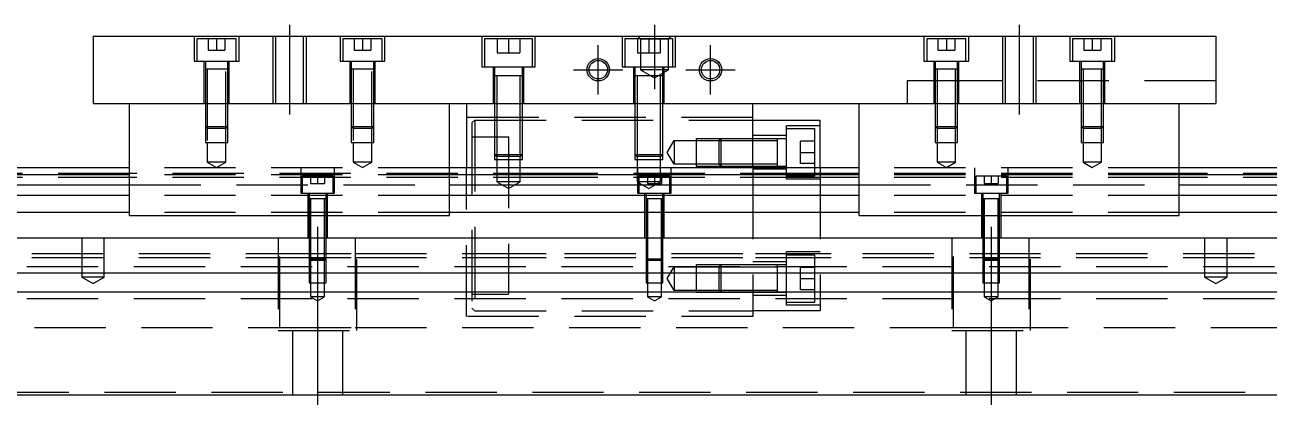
# Model space of a CAD drawing. Extents: x -14 to 849, y -280 to 102.
# Drawn here: x 207.9 to 429.5, y -235.3 to -167.3 of the extents above; entities that cross this region are included whole.
import ezdxf

# ---------------------------------------------------------------- set-up
doc = ezdxf.new("R2010")
doc.units = 0
doc.linetypes.add('CENTER', pattern=[50.8, 31.75, -6.35, 6.35, -6.35])
doc.linetypes.add('DASHED', pattern=[19.05, 12.7, -6.35])
doc.layers.get('0').update_dxf_attribs({"linetype": 'CONTINUOUS'})
doc.layers.add('CENTER', color=1, linetype='CENTER')

msp = doc.modelspace()

# ---------------------------------------------------------------- linework, layer by layer
at = {"color": 7, "linetype": 'CONTINUOUS'}
for p, q in [((220, -169.26), (420, -169.26)), ((220, -169.26), (220, -181.26)), ((420, -169.26), (420, -181.26)), ((220, -181.26), (420, -181.26)), ((226.5, -201.26), (226.5, -181.26)), ((283.5, -201.26), (283.5, -181.26)), ((286.5, -181.26), (286.5, -192.76)), ((337.5, -192.76), (337.5, -181.26)), ((356.5, -201.26), (356.5, -181.26)), ((413.5, -201.26), (413.5, -181.26)), ((337.5, -184.26), (349.5, -184.26)), ((349.5, -192.76), (349.5, -184.26)), ((226.5, -192.76), (0, -192.76)), ((356.5, -192.76), (283.5, -192.76)), ((640, -192.76), (413.5, -192.76)), ((226.5, -194.012272), (0, -194.012272)), ((356.5, -194.012272), (283.5, -194.012272)), ((640, -194.012272), (413.5, -194.012272)), ((0, -195.78668), (226.5, -195.78668)), ((283.5, -195.78668), (356.5, -195.78668)), ((413.5, -195.78668), (640, -195.78668)), ((226.5, -197.683076), (0, -197.683076)), ((356.5, -197.683076), (283.5, -197.683076)), ((640, -197.683076), (413.5, -197.683076)), ((226.5, -200.737372), (0, -200.737372)), ((226.5, -201.26), (283.5, -201.26)), ((356.5, -200.737372), (283.5, -200.737372)), ((356.5, -201.26), (413.5, -201.26)), ((640, -200.737372), (413.5, -200.737372)), ((0, -205.26), (640, -205.26)), ((640, -211.56), (0, -211.56)), ((640, -214.96), (0, -214.96)), ((0, -233.26), (640, -233.26))]:
    msp.add_line(p, q, dxfattribs=at)
at = {"color": 3, "linetype": 'DASHED'}
for p, q in [((238, -169.26), (238, -173.76)), ((245.5, -169.76), (238.5, -169.76)), ((238.5, -169.76), (238.5, -173.76)), ((240.5, -169.76), (240.5, -171.76)), ((242, -169.76), (242, -171.76)), ((243.5, -169.76), (243.5, -171.76)), ((245.5, -173.76), (245.5, -169.76)), ((246, -173.76), (246, -169.26)), ((252.000006, -169.26), (252.000006, -181.26)), ((252.5, -169.26), (252.5, -181.26)), ((257.5, -181.26), (257.5, -169.26)), ((257.999994, -181.26), (257.999994, -169.26)), ((264, -169.26), (264, -173.76)), ((271.5, -169.76), (264.5, -169.76)), ((264.5, -169.76), (264.5, -173.76)), ((266.5, -169.76), (266.5, -171.76)), ((268, -169.76), (268, -171.76)), ((269.5, -169.76), (269.5, -171.76)), ((271.5, -173.76), (271.5, -169.76)), ((272, -173.76), (272, -169.26)), ((289.25, -169.26), (289.25, -174.76)), ((290.5, -169.76), (289.75, -169.76)), ((289.75, -169.76), (289.75, -174.76)), ((297.5, -169.76), (290.5, -169.76)), ((292, -169.76), (292, -172.26)), ((294, -169.76), (294, -171.76)), ((296, -169.76), (296, -172.26)), ((298.25, -169.76), (297.5, -169.76)), ((298.25, -174.76), (298.25, -169.76)), ((298.75, -174.76), (298.75, -169.26)), ((314.25, -169.26), (314.25, -174.76)), ((323.25, -169.76), (314.75, -169.76)), ((314.75, -169.76), (314.75, -174.76)), ((317.5, -169.76), (317, -169.26)), ((317, -169.76), (317, -172.26)), ((317.5, -169.76), (317.5, -175.26)), ((317.5, -169.76), (322.5, -169.76)), ((319, -169.76), (319, -172.26)), ((321, -169.76), (321, -172.26)), ((322.5, -169.76), (323, -169.26)), ((322.5, -175.26), (322.5, -169.76)), ((323.25, -174.76), (323.25, -169.76)), ((323.75, -174.76), (323.75, -169.26)), ((368, -169.26), (368, -173.76)), ((375.5, -169.76), (368.5, -169.76)), ((368.5, -169.76), (368.5, -173.76)), ((370.5, -169.76), (370.5, -171.76)), ((372, -169.76), (372, -171.76)), ((373.5, -169.76), (373.5, -171.76)), ((375.5, -173.76), (375.5, -169.76)), ((376, -173.76), (376, -169.26)), ((382.000006, -169.26), (382.000006, -181.26)), ((382.5, -169.26), (382.5, -181.26)), ((387.5, -181.26), (387.5, -169.26)), ((387.999994, -181.26), (387.999994, -169.26)), ((394, -169.26), (394, -173.76)), ((401.5, -169.76), (394.5, -169.76)), ((394.5, -169.76), (394.5, -173.76)), ((396.5, -169.76), (396.5, -171.76)), ((398, -169.76), (398, -171.76)), ((399.5, -169.76), (399.5, -171.76)), ((401.5, -173.76), (401.5, -169.76)), ((402, -173.76), (402, -169.26)), ((240.5, -171.76), (242, -171.76)), ((242, -171.76), (243.5, -171.76)), ((266.5, -171.76), (268, -171.76)), ((268, -171.76), (269.5, -171.76)), ((292, -172.26), (294, -172.26)), ((294, -171.76), (294, -172.26)), ((294, -172.26), (296, -172.26)), ((317, -172.26), (319, -172.26)), ((319, -172.26), (321, -172.26)), ((370.5, -171.76), (372, -171.76)), ((372, -171.76), (373.5, -171.76)), ((396.5, -171.76), (398, -171.76)), ((398, -171.76), (399.5, -171.76)), ((238, -173.76), (246, -173.76)), ((239.75, -173.76), (239.75, -181.26)), ((240, -173.76), (240, -175.16)), ((244, -175.16), (244, -173.76)), ((244.25, -181.26), (244.25, -173.76)), ((264, -173.76), (272, -173.76)), ((265.75, -173.76), (265.75, -181.26)), ((266, -173.76), (266, -175.16)), ((270, -175.16), (270, -173.76)), ((270.25, -181.26), (270.25, -173.76)), ((289.25, -174.76), (298.75, -174.76)), ((291.25, -174.76), (291.25, -181.26)), ((291.5, -174.76), (291.5, -176.36)), ((296.5, -176.36), (296.5, -174.76)), ((296.75, -181.26), (296.75, -174.76)), ((314.25, -174.76), (323.75, -174.76)), ((316.25, -174.76), (316.25, -181.26)), ((316.5, -174.76), (316.5, -176.36)), ((321.5, -176.36), (321.5, -174.76)), ((321.75, -181.26), (321.75, -174.76)), ((368, -173.76), (376, -173.76)), ((369.75, -173.76), (369.75, -181.26)), ((370, -173.76), (370, -175.16)), ((374, -175.16), (374, -173.76)), ((374.25, -181.26), (374.25, -173.76)), ((394, -173.76), (402, -173.76)), ((395.75, -173.76), (395.75, -181.26)), ((396, -173.76), (396, -175.16)), ((400, -175.16), (400, -173.76)), ((400.25, -181.26), (400.25, -173.76)), ((244, -175.16), (240, -175.16)), ((240, -175.16), (240, -181.26)), ((240.35, -175.16), (240.35, -188.26)), ((243.65, -188.26), (243.65, -175.16)), ((244, -181.26), (244, -175.16)), ((270, -175.16), (266, -175.16)), ((266, -175.16), (266, -181.26)), ((266.35, -175.16), (266.35, -188.26)), ((269.65, -188.26), (269.65, -175.16)), ((270, -181.26), (270, -175.16)), ((296.5, -176.36), (291.5, -176.36)), ((291.5, -176.36), (291.5, -181.26)), ((291.9, -176.36), (291.9, -181.26)), ((296.1, -181.26), (296.1, -176.36)), ((296.5, -181.26), (296.5, -176.36)), ((316.5, -176.355), (316.5, -176.36)), ((316.757468, -176.36), (316.5, -176.36)), ((316.5, -176.36), (316.5, -181.26)), ((316.5, -176.36), (316.5, -176.365)), ((321.242552, -176.36), (316.757468, -176.36)), ((316.9, -176.36), (316.9, -181.26)), ((322.5, -175.26), (317.5, -175.26)), ((317.5, -175.26), (320, -176.703376)), ((320, -176.703376), (322.5, -175.26)), ((320.5, -176.36), (320.5, -176.355)), ((320.5, -176.365), (320.5, -176.36)), ((321.1, -181.26), (321.1, -176.36)), ((321.5, -176.36), (321.242552, -176.36)), ((321.5, -181.26), (321.5, -176.36)), ((375, -177.26), (365, -177.26)), ((365, -177.26), (365, -181.26)), ((370, -175.155), (370, -175.16)), ((370, -175.16), (370.216462, -175.16)), ((370.216708, -175.16), (370, -175.16)), ((370, -175.16), (370, -181.26)), ((370, -175.16), (370, -175.165)), ((373.783332, -175.16), (370.216708, -175.16)), ((370.35, -175.16), (370.35, -181.26)), ((373.65, -181.26), (373.65, -175.16)), ((374, -175.16), (373.783332, -175.16)), ((373.783538, -175.16), (374, -175.16)), ((374, -175.16), (374, -175.155)), ((374, -181.26), (374, -175.16)), ((374, -175.165), (374, -175.16)), ((420, -177.26), (375, -177.26)), ((396, -175.155), (396, -175.16)), ((396, -175.16), (396.216462, -175.16)), ((396.216708, -175.16), (396, -175.16)), ((396, -175.16), (396, -181.26)), ((396, -175.16), (396, -175.165)), ((399.783332, -175.16), (396.216708, -175.16)), ((396.35, -175.16), (396.35, -181.26)), ((399.65, -181.26), (399.65, -175.16)), ((400, -175.16), (399.783332, -175.16)), ((399.783538, -175.16), (400, -175.16)), ((400, -175.16), (400, -175.155)), ((400, -181.26), (400, -175.16)), ((400, -175.165), (400, -175.16)), ((240, -181.26), (240, -185.41)), ((240.000006, -181.26), (240.000006, -185.410006)), ((243.999994, -185.410006), (243.999994, -181.26)), ((244, -185.41), (244, -181.26)), ((266, -181.26), (266, -185.41)), ((266.000006, -181.26), (266.000006, -185.410006)), ((269.999994, -185.410006), (269.999994, -181.26)), ((270, -185.41), (270, -181.26)), ((291.5, -181.26), (291.5, -190.36)), ((291.500006, -181.26), (291.500002, -190.36)), ((291.9, -181.26), (291.9, -190.76)), ((296.1, -190.76), (296.1, -181.26)), ((296.499998, -190.36), (296.499994, -181.26)), ((296.5, -190.36), (296.5, -181.26)), ((316.5, -181.26), (316.5, -190.36)), ((316.500006, -181.26), (316.500002, -190.36)), ((316.9, -181.26), (316.9, -190.76)), ((321.1, -190.76), (321.1, -181.26)), ((321.499998, -190.36), (321.499994, -181.26)), ((321.5, -190.36), (321.5, -181.26)), ((370, -181.26), (370, -185.41)), ((370.000006, -181.26), (370.000002, -185.41)), ((370.35, -181.26), (370.35, -185.76)), ((373.65, -185.76), (373.65, -181.26)), ((373.999998, -185.41), (373.999994, -181.26)), ((374, -185.41), (374, -181.26)), ((396, -181.26), (396, -185.41)), ((396.000006, -181.26), (396.000002, -185.41)), ((396.35, -181.26), (396.35, -185.76)), ((399.65, -185.76), (399.65, -181.26)), ((399.999998, -185.41), (399.999994, -181.26)), ((400, -185.41), (400, -181.26)), ((337.5, -183.76), (286.5, -183.76)), ((240, -185.41), (244, -185.41)), ((240, -185.41), (240.35, -185.76)), ((240.000006, -185.410006), (240.000006, -188.26)), ((243.65, -185.76), (240.35, -185.76)), ((243.65, -185.76), (244, -185.41)), ((243.999994, -188.26), (243.999994, -185.410006)), ((266, -185.41), (270, -185.41)), ((266, -185.41), (266.35, -185.76)), ((266.000006, -185.410006), (266.000006, -188.26)), ((269.65, -185.76), (266.35, -185.76)), ((269.65, -185.76), (270, -185.41)), ((269.999994, -188.26), (269.999994, -185.410006)), ((287.5, -184.76), (288, -184.26)), ((287.5, -184.76), (287.5, -217.76)), ((288, -184.26), (337.5, -184.26)), ((288, -184.26), (288, -218.26)), ((343.5, -194.760001), (343.5, -185.260001)), ((349.5, -185.260001), (343.5, -185.260001)), ((343.5, -185.76), (348.5, -185.76)), ((348.5, -185.76), (348.5, -194.26)), ((370, -185.41), (374, -185.41)), ((370, -185.41), (370.35, -185.76)), ((370.000002, -185.41), (370.000006, -188.26)), ((373.65, -185.76), (370.35, -185.76)), ((370.35, -185.76), (370.35, -188.26)), ((373.65, -185.76), (374, -185.41)), ((373.65, -188.26), (373.65, -185.76)), ((373.999994, -188.26), (373.999998, -185.41)), ((396, -185.41), (400, -185.41)), ((396, -185.41), (396.35, -185.76)), ((396.000002, -185.41), (396.000006, -188.26)), ((399.65, -185.76), (396.35, -185.76)), ((396.35, -185.76), (396.35, -188.26)), ((399.65, -185.76), (400, -185.41)), ((399.65, -188.26), (399.65, -185.76)), ((399.999994, -188.26), (399.999998, -185.41)), ((240.000006, -188.26), (243.999994, -188.26)), ((240.35, -188.26), (240.35, -191.76)), ((243.65, -191.76), (243.65, -188.26)), ((266.000006, -188.26), (269.999994, -188.26)), ((266.35, -188.26), (266.35, -191.76)), ((269.65, -191.76), (269.65, -188.26)), ((287.5, -187.26), (294, -187.26)), ((294, -187.26), (294, -215.26)), ((322.287565, -190.01), (323.500001, -187.91)), ((323.500001, -187.91), (323.500001, -192.11)), ((323.500001, -187.91), (329.4, -187.91)), ((327.5, -192.509995), (327.5, -187.510004)), ((327.5, -187.510004), (332.4, -187.510004)), ((329.4, -187.91), (332, -187.91)), ((331.499979, -187.91), (331.899979, -187.51)), ((331.499979, -187.91), (331.499979, -192.11)), ((331.899979, -192.51), (331.899979, -187.51)), ((332, -187.91), (341.9, -187.910001)), ((332.4, -187.510004), (343.5, -187.510004)), ((343.5, -187.010001), (337.5, -187.010001)), ((341.9, -192.51), (341.9, -187.51)), ((346, -192.01), (346, -188.01)), ((348.5, -188.01), (346, -188.01)), ((370.000006, -188.26), (373.999994, -188.26)), ((370.35, -188.26), (370.35, -191.76)), ((373.65, -191.76), (373.65, -188.26)), ((396.000006, -188.26), (399.999994, -188.26)), ((396.35, -188.26), (396.35, -191.76)), ((399.65, -191.76), (399.65, -188.26)), ((291.5, -190.36), (296.5, -190.36)), ((291.5, -190.36), (291.9, -190.76)), ((291.500002, -190.36), (291.500006, -191.26)), ((296.1, -190.76), (296.5, -190.36)), ((296.499994, -191.26), (296.499998, -190.36)), ((316.5, -190.36), (321.5, -190.36)), ((316.5, -190.36), (316.9, -190.76)), ((316.500002, -190.36), (316.500006, -191.26)), ((321.1, -190.76), (321.5, -190.36)), ((321.499994, -191.26), (321.499998, -190.36)), ((323.500001, -192.11), (322.287565, -190.01)), ((346, -190.01), (348.5, -190.01)), ((283.5, -192.76), (226.5, -192.76)), ((243.65, -191.76), (240.35, -191.76)), ((240.35, -191.76), (242, -192.712628)), ((242, -192.712628), (243.65, -191.76)), ((257, -192.76), (257, -197.26)), ((263, -197.26), (263, -192.76)), ((269.65, -191.76), (266.35, -191.76)), ((266.35, -191.76), (268, -192.712628)), ((268, -192.712628), (269.65, -191.76)), ((286.5, -219.26), (286.5, -192.76)), ((291.500006, -191.26), (296.499994, -191.26)), ((296.1, -190.76), (291.9, -190.76)), ((291.9, -190.76), (291.9, -191.26)), ((291.9, -191.26), (291.9, -195.26)), ((296.1, -191.26), (296.1, -190.76)), ((296.1, -195.26), (296.1, -191.26)), ((316.500006, -191.26), (321.499994, -191.26)), ((321.1, -190.76), (316.9, -190.76)), ((316.9, -190.76), (316.9, -191.26)), ((316.9, -191.26), (316.9, -195.26)), ((317, -192.76), (317, -197.26)), ((321.1, -191.26), (321.1, -190.76)), ((321.1, -195.26), (321.1, -191.26)), ((323, -197.26), (323, -192.76)), ((329.4, -192.11), (323.66115, -192.11)), ((332.4, -192.509994), (327.5, -192.509994)), ((332, -192.11), (329.4, -192.11)), ((331.899979, -192.51), (331.499979, -192.11)), ((341.9, -192.11), (332, -192.11)), ((343.5, -192.509994), (332.4, -192.509994)), ((337.5, -192.76), (337.5, -219.26)), ((348.5, -192.01), (346, -192.01)), ((349.5, -192.76), (349.5, -218.26)), ((413.5, -192.76), (356.5, -192.76)), ((373.65, -191.76), (370.35, -191.76)), ((370.35, -191.76), (372, -192.712628)), ((372, -192.712628), (373.65, -191.76)), ((377, -192.76), (377, -197.26)), ((383, -197.26), (383, -192.76)), ((399.65, -191.76), (396.35, -191.76)), ((396.35, -191.76), (398, -192.712628)), ((398, -192.712628), (399.65, -191.76)), ((226.5, -193.76), (40.5, -193.76)), ((226.5, -194.51), (40.5, -194.51)), ((304, -193.76), (226.5, -193.76)), ((283.5, -194.012272), (226.5, -194.012272)), ((304, -194.51), (226.5, -194.51)), ((262.75, -194.26), (257.25, -194.26)), ((257.25, -194.26), (257.25, -197.26)), ((258.75, -194.26), (258.75, -195.56)), ((260, -194.26), (260, -195.56)), ((261.25, -194.26), (261.25, -195.56)), ((262.75, -197.26), (262.75, -194.26)), ((348, -193.76), (304, -193.76)), ((348, -194.51), (304, -194.51)), ((322.75, -194.26), (317.25, -194.26)), ((317.25, -194.26), (317.25, -197.26)), ((318.75, -194.26), (318.75, -195.56)), ((320, -194.26), (320, -195.56)), ((321.25, -194.26), (321.25, -195.56)), ((322.75, -197.26), (322.75, -194.26)), ((343.5, -193.010001), (337.5, -193.010001)), ((348.5, -194.26), (343.5, -194.26)), ((349.5, -194.760001), (343.5, -194.760001)), ((413.5, -193.76), (348, -193.76)), ((413.5, -194.51), (348, -194.51)), ((413.5, -194.012272), (356.5, -194.012272)), ((382.75, -194.26), (377.25, -194.26)), ((377.25, -194.26), (377.25, -197.26)), ((378.75, -194.26), (378.75, -195.56)), ((380, -194.26), (380, -195.56)), ((381.25, -194.26), (381.25, -195.56)), ((382.75, -197.26), (382.75, -194.26)), ((590, -193.76), (413.5, -193.76)), ((590, -194.51), (413.5, -194.51)), ((226.5, -195.78668), (283.5, -195.78668)), ((257, -197.26), (263, -197.26)), ((258.25, -197.26), (258.25, -205.26)), ((258.5, -197.26), (258.5, -198.26)), ((258.75, -195.56), (260, -195.56)), ((260, -195.56), (261.25, -195.56)), ((261.5, -198.26), (261.5, -197.26)), ((261.75, -205.26), (261.75, -197.26)), ((296.1, -195.26), (291.9, -195.26)), ((291.9, -195.26), (294, -196.472436)), ((294, -196.472436), (296.1, -195.26)), ((321.1, -195.26), (316.9, -195.26)), ((316.9, -195.26), (319, -196.472436)), ((317, -197.26), (323, -197.26)), ((318.25, -197.26), (318.25, -205.26)), ((318.5, -197.26), (318.5, -198.26)), ((318.75, -195.56), (320, -195.56)), ((319, -196.472436), (321.1, -195.26)), ((320, -195.56), (321.25, -195.56)), ((321.5, -198.26), (321.5, -197.26)), ((321.75, -205.26), (321.75, -197.26)), ((356.5, -195.78668), (413.5, -195.78668)), ((377, -197.26), (383, -197.26)), ((378.25, -197.26), (378.25, -205.26)), ((378.5, -197.26), (378.5, -198.26)), ((378.75, -195.56), (380, -195.56)), ((380, -195.56), (381.25, -195.56)), ((381.5, -198.26), (381.5, -197.26)), ((381.75, -205.26), (381.75, -197.26)), ((283.5, -197.683076), (226.5, -197.683076)), ((259.998804, -198.26), (258.499994, -198.26)), ((261.500006, -198.26), (258.499994, -198.26)), ((258.5, -198.255), (258.5, -198.26)), ((258.624678, -198.26), (258.5, -198.26)), ((258.5, -198.26), (258.5, -198.265)), ((258.5, -198.26), (258.5, -205.26)), ((259.998804, -198.26), (258.624678, -198.26)), ((258.75, -198.26), (258.75, -205.26)), ((261.500006, -198.26), (259.998804, -198.26)), ((261.37533, -198.26), (259.998804, -198.26)), ((261.25, -205.26), (261.25, -198.26)), ((261.5, -198.26), (261.37533, -198.26)), ((261.5, -198.26), (261.5, -198.255)), ((261.5, -198.265), (261.5, -198.26)), ((261.5, -205.26), (261.5, -198.26)), ((319.998804, -198.26), (318.499994, -198.26)), ((321.500006, -198.26), (318.499994, -198.26)), ((318.5, -198.255), (318.5, -198.26)), ((318.624678, -198.26), (318.5, -198.26)), ((318.5, -198.26), (318.5, -198.265)), ((318.5, -198.26), (318.5, -205.26)), ((319.998804, -198.26), (318.624678, -198.26)), ((318.75, -198.26), (318.75, -205.26)), ((321.500006, -198.26), (319.998804, -198.26)), ((321.37533, -198.26), (319.998804, -198.26)), ((321.25, -205.26), (321.25, -198.26)), ((321.5, -198.26), (321.37533, -198.26)), ((321.5, -198.26), (321.5, -198.255)), ((321.5, -198.265), (321.5, -198.26)), ((321.5, -205.26), (321.5, -198.26)), ((413.5, -197.683076), (356.5, -197.683076)), ((379.998804, -198.26), (378.499994, -198.26)), ((381.500006, -198.26), (378.499994, -198.26)), ((378.5, -198.255), (378.5, -198.26)), ((378.624678, -198.26), (378.5, -198.26)), ((378.5, -198.26), (378.5, -198.265)), ((378.5, -198.26), (378.5, -205.26)), ((379.998804, -198.26), (378.624678, -198.26)), ((378.75, -198.26), (378.75, -205.26)), ((381.500006, -198.26), (379.998804, -198.26)), ((381.37533, -198.26), (379.998804, -198.26)), ((381.25, -205.26), (381.25, -198.26)), ((381.5, -198.26), (381.37533, -198.26)), ((381.5, -198.26), (381.5, -198.255)), ((381.5, -198.265), (381.5, -198.26)), ((381.5, -205.26), (381.5, -198.26)), ((283.5, -200.737372), (226.5, -200.737372)), ((413.5, -200.737372), (356.5, -200.737372)), ((218, -205.26), (218, -212.26)), ((222, -212.26), (222, -205.26)), ((253, -205.26), (253, -221.76)), ((253.291796, -221.26), (253.291796, -205.26)), ((258.5, -205.26), (258.5, -209.01)), ((258.500006, -205.26), (258.500002, -209.01)), ((258.75, -205.26), (258.75, -209.26)), ((261.25, -209.26), (261.25, -205.26)), ((261.499998, -209.01), (261.499994, -205.26)), ((261.5, -209.01), (261.5, -205.26)), ((266.708204, -205.26), (266.708204, -221.26)), ((267, -221.76), (267, -205.26)), ((318.5, -205.26), (318.5, -209.01)), ((318.500006, -205.26), (318.500002, -209.01)), ((318.75, -205.26), (318.75, -209.26)), ((321.25, -209.26), (321.25, -205.26)), ((321.499998, -209.01), (321.499994, -205.26)), ((321.5, -209.01), (321.5, -205.26)), ((373, -205.26), (373, -221.76)), ((373.291796, -221.26), (373.291796, -205.26)), ((378.5, -205.26), (378.5, -209.01)), ((378.500006, -205.26), (378.500002, -209.01)), ((378.75, -205.26), (378.75, -209.26)), ((381.25, -209.26), (381.25, -205.26)), ((381.499998, -209.01), (381.499994, -205.26)), ((381.5, -209.01), (381.5, -205.26)), ((386.708204, -205.26), (386.708204, -221.26)), ((387, -221.76), (387, -205.26)), ((418, -205.26), (418, -212.26)), ((422, -212.26), (422, -205.26)), ((56.708204, -208.01), (253.291796, -208.01)), ((253.291796, -208.01), (266.708204, -208.01)), ((266.708204, -208.01), (288, -208.01)), ((288, -208.01), (304, -208.01)), ((304, -208.01), (338, -208.01)), ((338, -208.01), (583.291796, -208.01)), ((343.5, -217.260001), (343.5, -207.760001)), ((349.5, -207.760001), (343.5, -207.760001)), ((343.5, -208.26), (348.5, -208.26)), ((348.5, -208.26), (348.5, -216.76)), ((348.75, -208.01), (351.25, -208.01)), ((351.25, -208.01), (351.5, -208.01)), ((640, -210.41), (0, -210.41)), ((56.708204, -208.76), (253.291796, -208.76)), ((253.291796, -208.76), (266.708204, -208.76)), ((258.5, -209.01), (261.5, -209.01)), ((258.5, -209.01), (258.75, -209.26)), ((258.500002, -209.01), (258.500006, -211.56)), ((261.25, -209.26), (258.75, -209.26)), ((258.75, -209.26), (258.75, -213.26)), ((261.25, -209.26), (261.5, -209.01)), ((261.25, -213.26), (261.25, -209.26)), ((261.499994, -211.56), (261.499998, -209.01)), ((266.708204, -208.76), (288, -208.76)), ((288, -208.76), (304, -208.76)), ((304, -208.759994), (338, -208.759994)), ((304, -208.76), (338, -208.76)), ((318.5, -209.01), (321.5, -209.01)), ((318.5, -209.01), (318.75, -209.26)), ((318.500002, -209.01), (318.500006, -211.56)), ((321.25, -209.26), (318.75, -209.26)), ((318.75, -209.26), (318.75, -213.26)), ((321.25, -209.26), (321.5, -209.01)), ((321.25, -213.26), (321.25, -209.26)), ((321.499994, -211.56), (321.499998, -209.01)), ((322.287565, -212.51), (323.500001, -210.41)), ((323.500001, -210.41), (323.500001, -214.61)), ((323.500001, -210.41), (329.4, -210.41)), ((327.5, -215.009995), (327.5, -210.010004)), ((327.5, -210.010004), (332.4, -210.010004)), ((329.4, -210.41), (332, -210.41)), ((331.499979, -210.41), (331.899979, -210.01)), ((331.499979, -210.41), (331.499979, -214.61)), ((331.899979, -215.01), (331.899979, -210.01)), ((332, -210.41), (341.9, -210.410001)), ((332.4, -210.010004), (343.5, -210.010004)), ((343.5, -209.510001), (337.5, -209.510001)), ((338, -208.76), (583.291796, -208.76)), ((341.9, -215.01), (341.9, -210.01)), ((346, -214.51), (346, -210.51)), ((348.5, -210.51), (346, -210.51)), ((348.75, -208.76), (351.25, -208.76)), ((351.25, -208.76), (351.5, -208.76)), ((378.5, -209.01), (381.5, -209.01)), ((378.5, -209.01), (378.75, -209.26)), ((378.500002, -209.01), (378.500006, -211.56)), ((381.25, -209.26), (378.75, -209.26)), ((378.75, -209.26), (378.75, -213.26)), ((381.25, -209.26), (381.5, -209.01)), ((381.25, -213.26), (381.25, -209.26)), ((381.499994, -211.56), (381.499998, -209.01)), ((222, -212.26), (218, -212.26)), ((218, -212.26), (220, -213.4147)), ((220, -213.4147), (222, -212.26)), ((258.500006, -211.56), (258.500006, -213.26)), ((261.499994, -213.26), (261.499994, -211.56)), ((318.500006, -211.56), (318.500006, -213.26)), ((321.499994, -213.26), (321.499994, -211.56)), ((323.500001, -214.61), (322.287565, -212.51)), ((346, -212.51), (348.5, -212.51)), ((378.500006, -211.56), (378.500006, -213.26)), ((381.499994, -213.26), (381.499994, -211.56)), ((422, -212.26), (418, -212.26)), ((418, -212.26), (420, -213.4147)), ((420, -213.4147), (422, -212.26)), ((258.500006, -213.26), (261.499994, -213.26)), ((258.75, -213.26), (258.75, -215.76)), ((261.25, -215.76), (261.25, -213.26)), ((318.500006, -213.26), (321.499994, -213.26)), ((318.75, -213.26), (318.75, -215.76)), ((321.25, -215.76), (321.25, -213.26)), ((329.4, -214.61), (323.500001, -214.61)), ((332, -214.61), (329.4, -214.61)), ((331.899979, -215.01), (331.499979, -214.61)), ((341.9, -214.61), (332, -214.61)), ((348.5, -214.51), (346, -214.51)), ((378.500006, -213.26), (381.499994, -213.26)), ((378.75, -213.26), (378.75, -215.76)), ((381.25, -215.76), (381.25, -213.26)), ((640, -216.11), (0, -216.11)), ((261.25, -215.76), (258.75, -215.76)), ((258.75, -215.76), (260, -216.481688)), ((260, -216.481688), (261.25, -215.76)), ((287.5, -215.26), (294, -215.26)), ((321.25, -215.76), (318.75, -215.76)), ((318.75, -215.76), (320, -216.481688)), ((320, -216.481688), (321.25, -215.76)), ((332.4, -215.009994), (327.5, -215.009994)), ((343.5, -215.009994), (332.4, -215.009994)), ((343.5, -215.510001), (337.5, -215.510001)), ((348.5, -216.76), (343.5, -216.76)), ((381.25, -215.76), (378.75, -215.76)), ((378.75, -215.76), (380, -216.481688)), ((380, -216.481688), (381.25, -215.76)), ((337.5, -219.26), (286.5, -219.26)), ((288, -218.26), (287.5, -217.76)), ((288, -218.26), (337.5, -218.26)), ((349.5, -218.26), (337.5, -218.26)), ((349.5, -217.260001), (343.5, -217.260001)), ((0, -221.26), (583.291796, -221.26)), ((253.291796, -221.26), (266.708204, -221.26)), ((373.291796, -221.26), (386.708204, -221.26)), ((253, -221.76), (267, -221.76)), ((255.5, -221.76), (255.5, -233.26)), ((264.5, -233.26), (264.5, -221.76)), ((373, -221.76), (387, -221.76)), ((375.5, -221.76), (375.5, -233.26)), ((384.5, -233.26), (384.5, -221.76)), ((12.499994, -232.76), (640, -232.76))]:
    msp.add_line(p, q, dxfattribs=at)
at = {"color": 3, "linetype": 'CONTINUOUS'}
for centre in [(310, -175.26), (330, -175.26)]:
    msp.add_circle(centre, 2, dxfattribs=at)
at = {"color": 7, "linetype": 'CONTINUOUS'}
for centre in [(310, -175.26), (330, -175.26)]:
    msp.add_circle(centre, 1.65, dxfattribs=at)
at = {"layer": 'CENTER', "color": 1, "linetype": 'CENTER'}
for p, q in [((255, -167.26), (255, -183.26)), ((320, -167.26), (320, -178.703376)), ((385, -167.26), (385, -183.26)), ((310, -179.66), (310, -170.86)), ((330, -179.66), (330, -170.86)), ((305.6, -175.26), (314.4, -175.26)), ((325.6, -175.26), (334.4, -175.26)), ((260, -203.26), (260, -235.26)), ((380, -203.26), (380, -235.26))]:
    msp.add_line(p, q, dxfattribs=at)

doc.saveas('drawing.dxf')
